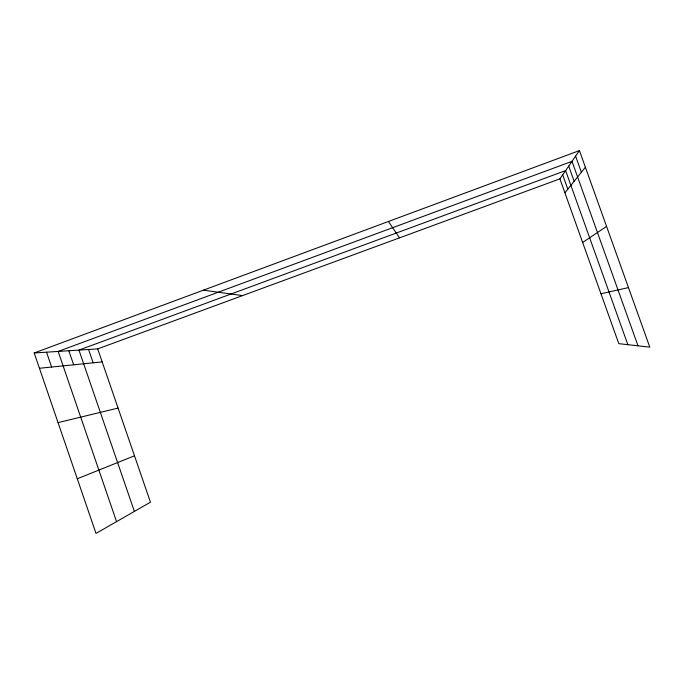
<?xml version="1.0" encoding="UTF-8"?>
<svg xmlns="http://www.w3.org/2000/svg" width="684" height="684" viewBox="0 0 684 684"><rect width="100%" height="100%" fill="white"/><g stroke="black" fill="none" stroke-linecap="round" stroke-linejoin="round"><path stroke-width="1.03" d="M559.914 178.849L579.425 150.591L649.8 347.147L618.798 343.659L559.914 178.849L97.701 348.891L34.2 352.978L95.999 533.409L150.463 502.201L97.701 348.891M564.907 192.828L585.384 167.247M582.648 242.478L606.58 226.43M77.283 478.766L134.492 455.792M34.2 352.978L579.425 150.591M58.055 422.618L118.075 408.083M600.971 293.752L628.476 287.596M39.441 368.274L102.172 361.896M203.413 290.17L242.538 295.608M388.452 221.479L399.49 237.87M575.595 156.132L581.366 172.265M637.992 345.822L572.004 161.347L58.157 351.439L116.554 521.635M568.72 166.101L574.15 181.286M627.852 344.676L565.617 170.59L78.951 350.097L134.389 511.41M562.693 174.83L567.823 189.194M88.561 349.481L93.152 362.811M68.836 350.747L73.658 364.794M46.529 352.192L51.616 367.034"/></g></svg>
